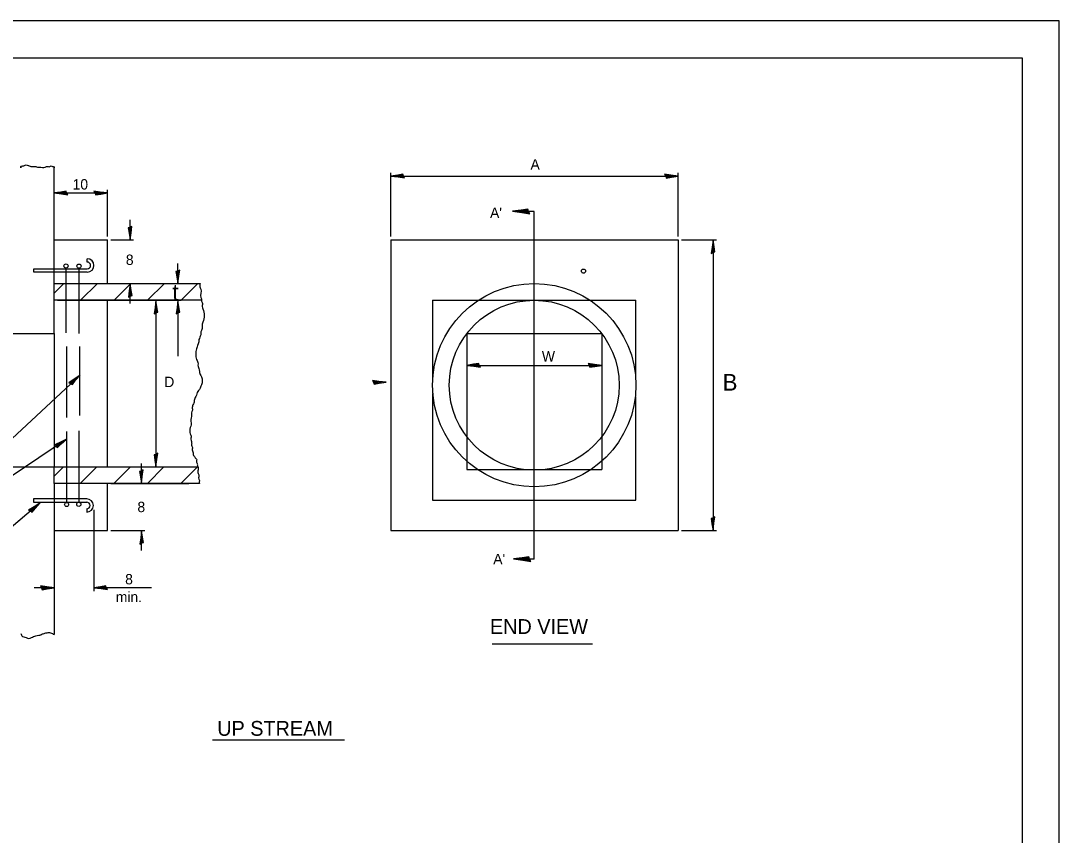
# Model space of a CAD drawing. Extents: x 0 to 2.83, y -0.13 to 1.83.
# Drawn here: x 1.665 to 2.833, y 0.917 to 1.833 of the extents above; entities that cross this region are included whole.
import ezdxf

# ---------------------------------------------------------------- set-up
doc = ezdxf.new("R2010")
doc.units = 0
for name, color, linetype in [('RD_Pr_Roadway_Dimensions', 7, 'Continuous'), ('RD_Pr_Roadway_Notes', 7, 'Continuous'), ('SH_General_Details', 7, 'Continuous'), ('SH_Printer_Plotting_Border', 7, 'Continuous')]:
    doc.layers.add(name, color=color, linetype=linetype)

msp = doc.modelspace()

# ---------------------------------------------------------------- linework, layer by layer
at = {"layer": 'RD_Pr_Roadway_Dimensions'}
for p, q in [((2.0814, 1.5904), (2.0814, 1.6623)), ((2.4045, 1.5904), (2.4045, 1.6623)), ((2.0814, 1.6585), (2.4045, 1.6585)), ((1.7023, 1.6395), (1.7625, 1.6395)), ((1.7625, 1.5904), (1.7625, 1.6432)), ((1.7879, 1.5866), (1.7879, 1.6091)), ((1.7662, 1.5866), (1.7917, 1.5866)), ((2.4083, 1.5866), (2.4475, 1.5866)), ((2.4438, 1.5866), (2.4438, 1.2597)), ((1.8417, 1.5375), (1.8417, 1.56)), ((1.7879, 1.515), (1.7879, 1.5375)), ((1.8169, 1.5188), (1.8169, 1.3313)), ((1.8417, 1.5188), (1.8417, 1.4558)), ((2.1667, 1.4455), (2.3185, 1.4455)), ((1.8008, 1.3125), (1.8008, 1.335)), ((1.747, 1.2829), (1.747, 1.1915)), ((1.7662, 1.2597), (1.8046, 1.2597)), ((1.8008, 1.2372), (1.8008, 1.2597)), ((2.4083, 1.2597), (2.4475, 1.2597)), ((1.7023, 1.1952), (1.6798, 1.1952)), ((1.812, 1.1952), (1.747, 1.1952))]:
    msp.add_line(p, q, dxfattribs=at)
for points in [[(2.0954, 1.6586), (2.0949, 1.6607), (2.089, 1.6596), (2.0814, 1.6585), (2.0895, 1.6576), (2.0967, 1.6565), (2.0954, 1.6586), (2.0947, 1.66), (2.0865, 1.6586), (2.0956, 1.6572), (2.0942, 1.659), (2.0904, 1.6586), (2.0941, 1.6582)], [(2.3905, 1.6584), (2.391, 1.6563), (2.3969, 1.6574), (2.4045, 1.6585), (2.3964, 1.6595), (2.3892, 1.6606), (2.3905, 1.6584), (2.3912, 1.657), (2.3994, 1.6584), (2.3903, 1.6598), (2.3917, 1.6581), (2.3955, 1.6584), (2.3918, 1.6589)], [(1.7164, 1.6396), (1.7159, 1.6416), (1.71, 1.6406), (1.7023, 1.6395), (1.7105, 1.6385), (1.7177, 1.6374), (1.7164, 1.6396), (1.7157, 1.6409), (1.7075, 1.6396), (1.7165, 1.6382), (1.7152, 1.6399), (1.7114, 1.6396), (1.715, 1.6391)], [(1.7485, 1.6394), (1.749, 1.6373), (1.7549, 1.6383), (1.7625, 1.6395), (1.7543, 1.6404), (1.7472, 1.6415), (1.7485, 1.6394), (1.7491, 1.638), (1.7574, 1.6394), (1.7483, 1.6408), (1.7497, 1.639), (1.7535, 1.6393), (1.7498, 1.6398)], [(1.7878, 1.6006), (1.7857, 1.6001), (1.7868, 1.5942), (1.7879, 1.5866), (1.7889, 1.5948), (1.79, 1.6019), (1.7878, 1.6006), (1.7865, 1.6), (1.7878, 1.5917), (1.7892, 1.6008), (1.7875, 1.5994), (1.7878, 1.5956), (1.7883, 1.5993)], [(2.4439, 1.5726), (2.4459, 1.5731), (2.4449, 1.579), (2.4438, 1.5866), (2.4428, 1.5785), (2.4417, 1.5713), (2.4439, 1.5726), (2.4452, 1.5732), (2.4439, 1.5815), (2.4425, 1.5724), (2.4442, 1.5738), (2.4439, 1.5776), (2.4434, 1.5739)], [(1.8416, 1.5516), (1.8395, 1.551), (1.8405, 1.5451), (1.8417, 1.5375), (1.8426, 1.5457), (1.8437, 1.5528), (1.8416, 1.5516), (1.8402, 1.5509), (1.8416, 1.5427), (1.843, 1.5517), (1.8412, 1.5504), (1.8416, 1.5466), (1.842, 1.5502)], [(1.788, 1.5235), (1.7901, 1.524), (1.789, 1.5299), (1.7879, 1.5375), (1.787, 1.5294), (1.7859, 1.5222), (1.788, 1.5235), (1.7894, 1.5242), (1.788, 1.5324), (1.7866, 1.5233), (1.7884, 1.5247), (1.788, 1.5285), (1.7876, 1.5248)], [(1.817, 1.5048), (1.8191, 1.5053), (1.8181, 1.5112), (1.8169, 1.5188), (1.816, 1.5106), (1.8149, 1.5035), (1.817, 1.5048), (1.8184, 1.5054), (1.817, 1.5137), (1.8156, 1.5046), (1.8174, 1.506), (1.8171, 1.5098), (1.8166, 1.5061)], [(1.8418, 1.5048), (1.8439, 1.5053), (1.8428, 1.5112), (1.8417, 1.5188), (1.8407, 1.5106), (1.8396, 1.5035), (1.8418, 1.5048), (1.8431, 1.5054), (1.8418, 1.5137), (1.8404, 1.5046), (1.8421, 1.506), (1.8418, 1.5098), (1.8413, 1.5061)], [(2.1807, 1.4456), (2.1802, 1.4477), (2.1743, 1.4467), (2.1667, 1.4455), (2.1748, 1.4446), (2.182, 1.4435), (2.1807, 1.4456), (2.1801, 1.447), (2.1718, 1.4456), (2.1809, 1.4442), (2.1795, 1.446), (2.1757, 1.4457), (2.1794, 1.4452)], [(2.3045, 1.4454), (2.305, 1.4434), (2.3109, 1.4444), (2.3185, 1.4455), (2.3104, 1.4465), (2.3032, 1.4476), (2.3045, 1.4454), (2.3052, 1.4441), (2.3134, 1.4454), (2.3043, 1.4468), (2.3057, 1.4451), (2.3095, 1.4454), (2.3059, 1.4459)], [(2.0619, 1.4264), (2.0624, 1.4243), (2.0683, 1.4254), (2.0759, 1.4265), (2.0678, 1.4275), (2.0606, 1.4286), (2.0619, 1.4264), (2.0626, 1.4251), (2.0708, 1.4264), (2.0617, 1.4278), (2.0631, 1.4261), (2.0669, 1.4264), (2.0633, 1.4269)], [(1.8169, 1.3453), (1.8148, 1.3448), (1.8158, 1.3389), (1.8169, 1.3313), (1.8179, 1.3394), (1.819, 1.3466), (1.8169, 1.3453), (1.8155, 1.3446), (1.8169, 1.3364), (1.8182, 1.3455), (1.8165, 1.3441), (1.8168, 1.3403), (1.8173, 1.344)], [(1.8006, 1.3265), (1.7985, 1.326), (1.7996, 1.3201), (1.8007, 1.3125), (1.8016, 1.3206), (1.8027, 1.3278), (1.8006, 1.3265), (1.7992, 1.3258), (1.8006, 1.3176), (1.802, 1.3267), (1.8002, 1.3253), (1.8006, 1.3215), (1.8011, 1.3252)], [(2.4437, 1.2737), (2.4416, 1.2732), (2.4426, 1.2673), (2.4438, 1.2597), (2.4447, 1.2679), (2.4458, 1.275), (2.4437, 1.2737), (2.4423, 1.2731), (2.4437, 1.2648), (2.4451, 1.2739), (2.4433, 1.2725), (2.4436, 1.2687), (2.4441, 1.2724)], [(1.8009, 1.2457), (1.803, 1.2462), (1.8019, 1.2521), (1.8008, 1.2597), (1.7999, 1.2515), (1.7988, 1.2444), (1.8009, 1.2457), (1.8023, 1.2463), (1.8009, 1.2546), (1.7995, 1.2455), (1.8013, 1.2469), (1.8009, 1.2507), (1.8005, 1.247)], [(1.6883, 1.1951), (1.6888, 1.193), (1.6947, 1.1941), (1.7023, 1.1952), (1.6942, 1.1961), (1.687, 1.1972), (1.6883, 1.1951), (1.689, 1.1937), (1.6972, 1.1951), (1.6881, 1.1965), (1.6895, 1.1947), (1.6933, 1.1951), (1.6897, 1.1956)], [(1.7611, 1.1953), (1.7605, 1.1974), (1.7546, 1.1963), (1.747, 1.1952), (1.7552, 1.1943), (1.7623, 1.1931), (1.7611, 1.1953), (1.7604, 1.1967), (1.7522, 1.1953), (1.7612, 1.1939), (1.7599, 1.1956), (1.7561, 1.1953), (1.7597, 1.1948)]]:
    msp.add_lwpolyline(points, dxfattribs=at)
at = {"layer": 'RD_Pr_Roadway_Notes'}
for p, q in [((1.7315, 1.4346), (1.4974, 1.2158)), ((1.7162, 1.3623), (1.4974, 1.2164)), ((1.6868, 1.2906), (1.5428, 1.1704)), ((2.1954, 1.1321), (2.3081, 1.1321)), ((1.8805, 1.0239), (2.0292, 1.0239))]:
    msp.add_line(p, q, dxfattribs=at)
for points in [[(1.7211, 1.4252), (1.7229, 1.424), (1.7266, 1.4287), (1.7315, 1.4346), (1.7248, 1.4299), (1.7188, 1.4259), (1.7211, 1.4252), (1.7226, 1.4246), (1.7278, 1.4311), (1.7201, 1.4261), (1.7223, 1.4257), (1.7249, 1.4285), (1.7218, 1.4264)], [(1.7044, 1.3547), (1.706, 1.3532), (1.7104, 1.3572), (1.7162, 1.3623), (1.7088, 1.3587), (1.7022, 1.3558), (1.7044, 1.3547), (1.7057, 1.3539), (1.7119, 1.3594), (1.7035, 1.3557), (1.7056, 1.355), (1.7087, 1.3573), (1.7053, 1.3557)], [(1.6759, 1.2817), (1.6776, 1.2804), (1.6816, 1.2849), (1.6868, 1.2906), (1.6798, 1.2862), (1.6735, 1.2826), (1.6759, 1.2817), (1.6773, 1.2811), (1.6828, 1.2873), (1.6749, 1.2827), (1.6771, 1.2822), (1.6798, 1.2848), (1.6767, 1.2829)]]:
    msp.add_lwpolyline(points, dxfattribs=at)
at = {"layer": 'SH_General_Details'}
for p, q in [((2.8333, 1.8333), (0, 1.8333)), ((2.8333, 0), (2.8333, 1.8333)), ((1.7023, 1.5188), (1.7023, 1.6688)), ((1.7023, 1.5379), (1.7023, 1.668)), ((1.7023, 1.5904), (1.7023, 1.6432)), ((2.2426, 1.6187), (2.2201, 1.6187)), ((2.2426, 1.2272), (2.2426, 1.6187)), ((1.7023, 1.5866), (1.7625, 1.5866)), ((1.7625, 1.5375), (1.7625, 1.5866)), ((2.0814, 1.5866), (2.4045, 1.5866)), ((2.0814, 1.5866), (2.0814, 1.2597)), ((2.4045, 1.5866), (2.4045, 1.2597)), ((1.6797, 1.5505), (1.6797, 1.5543)), ((1.6797, 1.5543), (1.7397, 1.5543)), ((1.7397, 1.5618), (1.7397, 1.5655)), ((1.7397, 1.5505), (1.6797, 1.5505)), ((1.7159, 1.4821), (1.7159, 1.5535)), ((1.7306, 1.4815), (1.7306, 1.5535)), ((1.7023, 1.5192), (1.7023, 1.5379)), ((1.7023, 1.5375), (1.8666, 1.5375)), ((1.7061, 1.5375), (1.8454, 1.5375)), ((1.7662, 1.5375), (1.7917, 1.5375)), ((2.2426, 1.5375), (2.2426, 1.5375)), ((1.7023, 1.4813), (1.7023, 1.5192)), ((1.8682, 1.5188), (1.7023, 1.5188)), ((1.7061, 1.5188), (1.8454, 1.5188)), ((1.7625, 1.3313), (1.7625, 1.5188)), ((2.1282, 1.5188), (2.357, 1.5188)), ((2.1282, 1.5188), (2.1282, 1.431)), ((2.2426, 1.5188), (2.2426, 1.5188)), ((2.357, 1.4353), (2.357, 1.5188)), ((1.4374, 1.4813), (1.7023, 1.4813)), ((1.7023, 1.4813), (1.7023, 1.3321)), ((2.1667, 1.4813), (2.3185, 1.4813)), ((2.1667, 1.4813), (2.1667, 1.3283)), ((2.3185, 1.4813), (2.3185, 1.3283)), ((1.7165, 1.3868), (1.7165, 1.4668)), ((1.7312, 1.3892), (1.7312, 1.4668)), ((2.2426, 1.4232), (2.2426, 1.4232)), ((2.1282, 1.4137), (2.1282, 1.2938)), ((2.357, 1.2938), (2.357, 1.4099)), ((1.7165, 1.2911), (1.7165, 1.3712)), ((1.7306, 1.2918), (1.7306, 1.3718)), ((1.4393, 1.3313), (1.7024, 1.3313)), ((1.7023, 1.3321), (1.7023, 1.3313)), ((1.7023, 1.3313), (1.7023, 1.3304)), ((1.7023, 1.3127), (1.7023, 1.3304)), ((1.7024, 1.3313), (1.8643, 1.3313)), ((2.1667, 1.3283), (2.3185, 1.3283)), ((1.7023, 1.3127), (1.7023, 1.1425)), ((1.866, 1.3125), (1.7023, 1.3125)), ((1.7625, 1.2597), (1.7625, 1.3125)), ((1.7662, 1.3125), (1.8046, 1.3125)), ((1.7788, 1.3125), (1.854, 1.3125)), ((1.679, 1.2953), (1.679, 1.2916)), ((1.739, 1.2953), (1.679, 1.2953)), ((1.679, 1.2916), (1.739, 1.2916)), ((2.1282, 1.2938), (2.357, 1.2938)), ((1.739, 1.2841), (1.739, 1.2803)), ((1.7023, 1.2597), (1.7625, 1.2597)), ((1.7023, 1.2559), (1.7023, 1.1915)), ((2.0814, 1.2597), (2.4045, 1.2597)), ((2.2426, 1.2272), (2.2201, 1.2272))]:
    msp.add_line(p, q, dxfattribs=at)
msp.add_lwpolyline([(0.1667, 1.7917), (2.7917, 1.7917), (2.7917, 0.0417), (0.1667, 0.0417)], close=True, dxfattribs=at)
for points in [[(2.236, 1.6187), (2.2354, 1.6214), (2.2279, 1.6203), (2.2182, 1.619), (2.2286, 1.6176), (2.2376, 1.616), (2.236, 1.6187), (2.2352, 1.6205), (2.2247, 1.619), (2.2362, 1.617), (2.2345, 1.6192), (2.2297, 1.6189), (2.2343, 1.6182)], [(1.7023, 1.5266), (1.7132, 1.5375)], [(1.7322, 1.5188), (1.751, 1.5375)], [(1.7699, 1.5188), (1.7887, 1.5375)], [(1.8076, 1.5188), (1.8264, 1.5375)], [(1.8453, 1.5188), (1.8641, 1.5375)], [(1.7023, 1.3208), (1.7129, 1.3313)], [(1.7318, 1.3125), (1.7506, 1.3313)], [(1.7695, 1.3125), (1.7883, 1.3313)], [(1.8073, 1.3125), (1.826, 1.3313)], [(1.845, 1.3125), (1.8637, 1.3313)], [(1.8641, 1.3317), (1.8641, 1.3317)], [(2.2371, 1.2275), (2.2365, 1.2301), (2.229, 1.229), (2.2194, 1.2277), (2.2297, 1.2263), (2.2387, 1.2247), (2.2371, 1.2275), (2.2363, 1.2292), (2.2258, 1.2277), (2.2373, 1.2257), (2.2356, 1.228), (2.2308, 1.2277), (2.2354, 1.2269)]]:
    msp.add_lwpolyline(points, dxfattribs=at)
for centre, radius in [((1.7158, 1.5574), 0.00234), ((1.7303, 1.5572), 0.00234), ((2.298, 1.5516), 0.00234), ((2.2426, 1.4232), 0.1144), ((2.2426, 1.4232), 0.0956), ((1.7164, 1.2889), 0.00234), ((1.7301, 1.289), 0.00234)]:
    msp.add_circle(centre, radius, dxfattribs=at)
for centre, radius in [((1.7397, 1.558), 0.0075), ((1.7397, 1.558), 0.00375), ((1.739, 1.2878), 0.0075), ((1.739, 1.2878), 0.00375)]:
    msp.add_arc(centre, radius, 270, 90, dxfattribs=at)
for points in [[(1.6648, 1.6688), (1.6649, 1.6679), (1.6649, 1.6693), (1.6676, 1.6699), (1.669, 1.6706), (1.673, 1.6706), (1.6743, 1.6699), (1.6763, 1.6693), (1.6817, 1.6693), (1.6837, 1.6686), (1.6857, 1.6686), (1.6924, 1.6686), (1.6937, 1.6693), (1.6977, 1.6693), (1.6991, 1.6699), (1.7004, 1.6693), (1.7018, 1.6693), (1.7024, 1.6679), (1.7023, 1.668)], [(1.8666, 1.5375), (1.8666, 1.5329), (1.8674, 1.5314), (1.8674, 1.5219), (1.8682, 1.5203), (1.8682, 1.5192)], [(1.8682, 1.5192), (1.8682, 1.5179), (1.869, 1.5163), (1.869, 1.5116), (1.8698, 1.5092), (1.8698, 1.4941), (1.869, 1.4918), (1.869, 1.487), (1.8682, 1.4847), (1.8674, 1.4831), (1.8674, 1.4799), (1.8666, 1.4783), (1.8658, 1.4759), (1.8651, 1.4736), (1.8651, 1.472), (1.8643, 1.4696), (1.8635, 1.4664), (1.8627, 1.4641), (1.8627, 1.4522), (1.8643, 1.4474), (1.8643, 1.4443), (1.8651, 1.4419), (1.8658, 1.4387), (1.8674, 1.434), (1.8682, 1.4324), (1.8682, 1.4237), (1.8674, 1.4221), (1.8666, 1.4197), (1.8635, 1.415), (1.8627, 1.4118), (1.8611, 1.4094), (1.8603, 1.4071), (1.8595, 1.4031), (1.8579, 1.3992), (1.8579, 1.3952), (1.8571, 1.392), (1.8571, 1.3896), (1.8564, 1.3865), (1.8564, 1.3786), (1.8556, 1.3754), (1.8556, 1.3683), (1.8564, 1.3659), (1.8564, 1.3611), (1.8571, 1.3588), (1.8571, 1.3572), (1.8571, 1.3556), (1.8579, 1.3532), (1.8579, 1.3493), (1.8587, 1.3469), (1.8587, 1.3453), (1.8603, 1.3429), (1.8611, 1.3414), (1.8627, 1.3398), (1.8627, 1.3366), (1.8635, 1.335), (1.8635, 1.3334), (1.8638, 1.3324)], [(1.8638, 1.3324), (1.8643, 1.3311), (1.8643, 1.3295), (1.8643, 1.3279), (1.8643, 1.3239), (1.8651, 1.3224), (1.8651, 1.3176), (1.8658, 1.316), (1.8658, 1.3129), (1.866, 1.3125)], [(1.6648, 1.1438), (1.6656, 1.1418), (1.6669, 1.1404), (1.6696, 1.1397), (1.6723, 1.1384), (1.6756, 1.1384), (1.677, 1.1391), (1.6817, 1.1411), (1.685, 1.1418), (1.6864, 1.1418), (1.6877, 1.1424), (1.6911, 1.1438), (1.6931, 1.1444), (1.6984, 1.1444), (1.7023, 1.1425)]]:
    msp.add_spline(points, degree=3, dxfattribs=at)
at = {"layer": 'SH_Printer_Plotting_Border'}
msp.add_lwpolyline([(0, 0), (2.8333, 0), (2.8333, 1.8333), (0, 1.8333)], close=True, dxfattribs=at)

# ---------------------------------------------------------------- texts
at = {"layer": 'RD_Pr_Roadway_Dimensions'}
for s, height, p in [('A', 0.0117, (2.2384, 1.6658)), ('10', 0.01167, (1.7232, 1.6434)), ('8', 0.0117, (1.7831, 1.5585)), ('t', 0.0187, (1.8355, 1.5184)), ('W', 0.0117, (2.2512, 1.4498)), ('D', 0.0117, (1.8263, 1.421)), ('B', 0.0187, (2.4546, 1.4171)), ('8', 0.0117, (1.7961, 1.2803)), ('8', 0.0117, (1.7823, 1.199)), ('min.', 0.01167, (1.7718, 1.179))]:
    msp.add_text(s, height=height, dxfattribs=at).set_placement(p)
at = {"layer": 'RD_Pr_Roadway_Notes'}
for s, p in [('END VIEW', (2.1928, 1.1432)), ('UP STREAM', (1.8859, 1.0286))]:
    msp.add_text(s, height=0.01667, dxfattribs=at).set_placement(p)
at = {"layer": 'SH_General_Details'}
for p in [(2.1929, 1.6114), (2.1965, 1.2217)]:
    msp.add_text("A'", height=0.01167, dxfattribs=at).set_placement(p)

doc.saveas('drawing.dxf')
